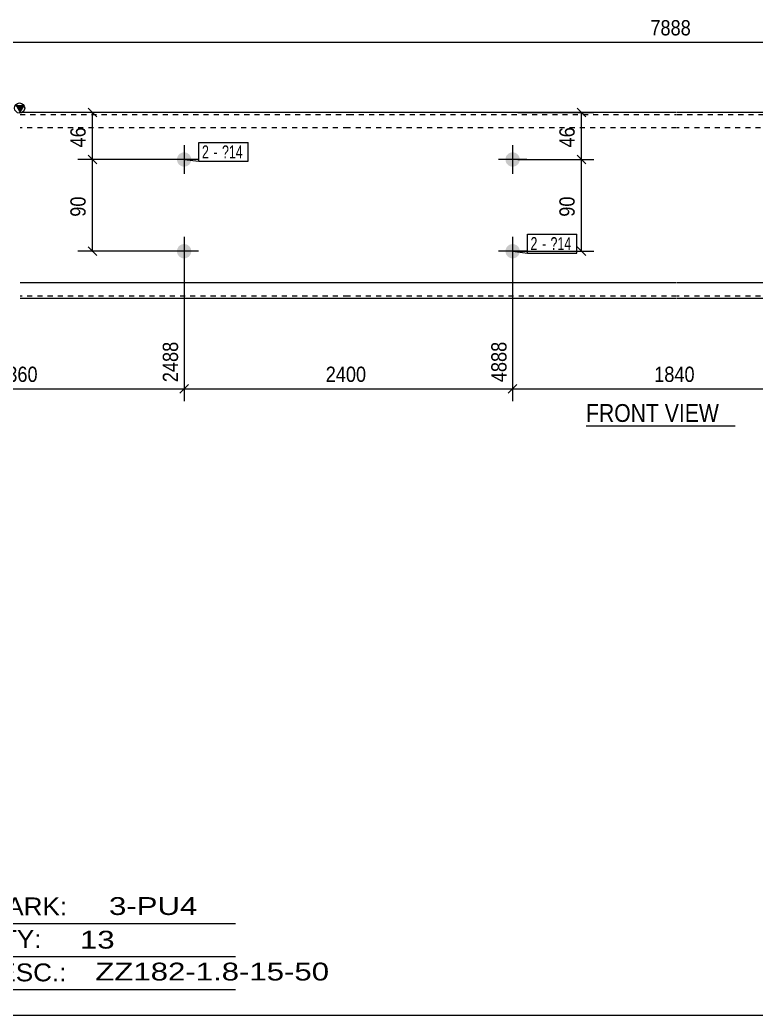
# Model space of a CAD drawing. Header units: millimetres. Extents: x 2 to 579, y 1 to 405.
# Drawn here: x 102.2 to 246.7, y 5 to 200.3 of the extents above; entities that cross this region are included whole.
import ezdxf

# ---------------------------------------------------------------- set-up
doc = ezdxf.new("R2010")
doc.units = ezdxf.units.MM
doc.linetypes.add('XKITLINE00', pattern=[0])
doc.linetypes.add('XKITLINE01', pattern=[4, 1, -1, 1, -1])
for name, color, linetype, lineweight in [('Bolt', 3, 'Continuous', 0), ('BoltMark', 7, 'Continuous', 0), ('Dimensions', 7, 'Continuous', 0), ('DrawingSheet', 5, 'Continuous', 0), ('OtherObjectType', 7, 'Continuous', 0), ('Part', 2, 'Continuous', 0)]:
    doc.layers.add(name, color=color, linetype=linetype, lineweight=lineweight)
doc.styles.add('ARIAL', font='ARIAL.TTF')
doc.styles.add('ARIAL_NARROW', font='ARIALN.TTF')

# ---------------------------------------------------------------- blocks, each defined once
blk = doc.blocks.new('*A1')
at = {"layer": 'Bolt'}
for points in [[(135.84, 172.88), (135.84, 172.84), (135.83, 172.81), (135.83, 172.77), (135.83, 172.74), (135.82, 172.7), (135.82, 172.67), (135.81, 172.64), (135.8, 172.6), (135.8, 172.57), (135.79, 172.54), (135.78, 172.5), (135.77, 172.47), (135.76, 172.44), (135.74, 172.41), (135.73, 172.37), (135.72, 172.34), (135.7, 172.31), (135.69, 172.28), (135.67, 172.25), (135.66, 172.22), (135.64, 172.19), (135.62, 172.16), (135.6, 172.13), (135.58, 172.1), (135.56, 172.08), (135.54, 172.05), (135.52, 172.02), (135.5, 172), (135.48, 171.97), (135.45, 171.94), (135.43, 171.92), (135.4, 171.9), (135.38, 171.87), (135.35, 171.85), (135.33, 171.83), (135.3, 171.81), (135.27, 171.79), (135.24, 171.77), (135.22, 171.75), (135.19, 171.73), (135.16, 171.71), (135.13, 171.69), (135.1, 171.68), (135.07, 171.66), (135.04, 171.64), (135.01, 171.63), (134.97, 171.62), (134.94, 171.6), (134.91, 171.59), (134.88, 171.58), (134.84, 171.57), (134.81, 171.56), (134.78, 171.55), (134.74, 171.54), (134.71, 171.54), (134.68, 171.53), (134.64, 171.53), (134.61, 171.52), (134.58, 171.52), (134.54, 171.51), (134.51, 171.51), (134.47, 171.51), (134.44, 171.51), (134.4, 171.51), (134.37, 171.51), (134.33, 171.51), (134.3, 171.52), (134.27, 171.52), (134.23, 171.53), (134.2, 171.53), (134.16, 171.54), (134.13, 171.54), (134.1, 171.55), (134.06, 171.56), (134.03, 171.57), (134, 171.58), (133.97, 171.59), (133.93, 171.6), (133.9, 171.62), (133.87, 171.63), (133.84, 171.64), (133.81, 171.66), (133.78, 171.68), (133.75, 171.69), (133.72, 171.71), (133.69, 171.73), (133.66, 171.75), (133.63, 171.77), (133.6, 171.79), (133.58, 171.81), (133.55, 171.83), (133.52, 171.85), (133.5, 171.87), (133.47, 171.9), (133.45, 171.92), (133.42, 171.94), (133.4, 171.97), (133.38, 172), (133.36, 172.02), (133.33, 172.05), (133.31, 172.08), (133.29, 172.1), (133.27, 172.13), (133.26, 172.16), (133.24, 172.19), (133.22, 172.22), (133.2, 172.25), (133.19, 172.28), (133.17, 172.31), (133.16, 172.34), (133.14, 172.37), (133.13, 172.41), (133.12, 172.44), (133.11, 172.47), (133.1, 172.5), (133.09, 172.54), (133.08, 172.57), (133.07, 172.6), (133.06, 172.64), (133.06, 172.67), (133.05, 172.7), (133.05, 172.74), (133.04, 172.77), (133.04, 172.81), (133.04, 172.84), (133.04, 172.88), (133.04, 172.91), (133.04, 172.94), (133.04, 172.98), (133.04, 173.01), (133.04, 173.05), (133.05, 173.08), (133.05, 173.12), (133.06, 173.15), (133.06, 173.18), (133.07, 173.22), (133.08, 173.25), (133.09, 173.28), (133.1, 173.32), (133.11, 173.35), (133.12, 173.38), (133.13, 173.41), (133.14, 173.45), (133.16, 173.48), (133.17, 173.51), (133.19, 173.54), (133.2, 173.57), (133.22, 173.6), (133.24, 173.63), (133.26, 173.66), (133.27, 173.69), (133.29, 173.72), (133.31, 173.74), (133.33, 173.77), (133.36, 173.8), (133.38, 173.82), (133.4, 173.85), (133.42, 173.88), (133.45, 173.9), (133.47, 173.92), (133.5, 173.95), (133.52, 173.97), (133.55, 173.99), (133.58, 174.01), (133.6, 174.03), (133.63, 174.05), (133.66, 174.07), (133.69, 174.09), (133.72, 174.11), (133.75, 174.13), (133.78, 174.14), (133.81, 174.16), (133.84, 174.18), (133.87, 174.19), (133.9, 174.2), (133.93, 174.22), (133.97, 174.23), (134, 174.24), (134.03, 174.25), (134.06, 174.26), (134.1, 174.27), (134.13, 174.28), (134.16, 174.28), (134.2, 174.29), (134.23, 174.29), (134.27, 174.3), (134.3, 174.3), (134.33, 174.31), (134.37, 174.31), (134.4, 174.31), (134.44, 174.31), (134.47, 174.31), (134.51, 174.31), (134.54, 174.31), (134.58, 174.3), (134.61, 174.3), (134.64, 174.29), (134.68, 174.29), (134.71, 174.28), (134.74, 174.28), (134.78, 174.27), (134.81, 174.26), (134.84, 174.25), (134.88, 174.24), (134.91, 174.23), (134.94, 174.22), (134.97, 174.2), (135.01, 174.19), (135.04, 174.18), (135.07, 174.16), (135.1, 174.14), (135.13, 174.13), (135.16, 174.11), (135.19, 174.09), (135.22, 174.07), (135.24, 174.05), (135.27, 174.03), (135.3, 174.01), (135.33, 173.99), (135.35, 173.97), (135.38, 173.95), (135.4, 173.92), (135.43, 173.9), (135.45, 173.88), (135.48, 173.85), (135.5, 173.82), (135.52, 173.8), (135.54, 173.77), (135.56, 173.74), (135.58, 173.72), (135.6, 173.69), (135.62, 173.66), (135.64, 173.63), (135.66, 173.6), (135.67, 173.57), (135.69, 173.54), (135.7, 173.51), (135.72, 173.48), (135.73, 173.45), (135.74, 173.41), (135.76, 173.38), (135.77, 173.35), (135.78, 173.32), (135.79, 173.28), (135.8, 173.25), (135.8, 173.22), (135.81, 173.18), (135.82, 173.15), (135.82, 173.12), (135.83, 173.08), (135.83, 173.05), (135.83, 173.01), (135.84, 172.98), (135.84, 172.94), (135.84, 172.91)], [(135.84, 154.88), (135.84, 154.84), (135.83, 154.81), (135.83, 154.77), (135.83, 154.74), (135.82, 154.7), (135.82, 154.67), (135.81, 154.64), (135.8, 154.6), (135.8, 154.57), (135.79, 154.54), (135.78, 154.5), (135.77, 154.47), (135.76, 154.44), (135.74, 154.41), (135.73, 154.37), (135.72, 154.34), (135.7, 154.31), (135.69, 154.28), (135.67, 154.25), (135.66, 154.22), (135.64, 154.19), (135.62, 154.16), (135.6, 154.13), (135.58, 154.1), (135.56, 154.08), (135.54, 154.05), (135.52, 154.02), (135.5, 154), (135.48, 153.97), (135.45, 153.94), (135.43, 153.92), (135.4, 153.9), (135.38, 153.87), (135.35, 153.85), (135.33, 153.83), (135.3, 153.81), (135.27, 153.79), (135.24, 153.77), (135.22, 153.75), (135.19, 153.73), (135.16, 153.71), (135.13, 153.69), (135.1, 153.68), (135.07, 153.66), (135.04, 153.64), (135.01, 153.63), (134.97, 153.62), (134.94, 153.6), (134.91, 153.59), (134.88, 153.58), (134.84, 153.57), (134.81, 153.56), (134.78, 153.55), (134.74, 153.54), (134.71, 153.54), (134.68, 153.53), (134.64, 153.53), (134.61, 153.52), (134.58, 153.52), (134.54, 153.51), (134.51, 153.51), (134.47, 153.51), (134.44, 153.51), (134.4, 153.51), (134.37, 153.51), (134.33, 153.51), (134.3, 153.52), (134.27, 153.52), (134.23, 153.53), (134.2, 153.53), (134.16, 153.54), (134.13, 153.54), (134.1, 153.55), (134.06, 153.56), (134.03, 153.57), (134, 153.58), (133.97, 153.59), (133.93, 153.6), (133.9, 153.62), (133.87, 153.63), (133.84, 153.64), (133.81, 153.66), (133.78, 153.68), (133.75, 153.69), (133.72, 153.71), (133.69, 153.73), (133.66, 153.75), (133.63, 153.77), (133.6, 153.79), (133.58, 153.81), (133.55, 153.83), (133.52, 153.85), (133.5, 153.87), (133.47, 153.9), (133.45, 153.92), (133.42, 153.94), (133.4, 153.97), (133.38, 154), (133.36, 154.02), (133.33, 154.05), (133.31, 154.08), (133.29, 154.1), (133.27, 154.13), (133.26, 154.16), (133.24, 154.19), (133.22, 154.22), (133.2, 154.25), (133.19, 154.28), (133.17, 154.31), (133.16, 154.34), (133.14, 154.37), (133.13, 154.41), (133.12, 154.44), (133.11, 154.47), (133.1, 154.5), (133.09, 154.54), (133.08, 154.57), (133.07, 154.6), (133.06, 154.64), (133.06, 154.67), (133.05, 154.7), (133.05, 154.74), (133.04, 154.77), (133.04, 154.81), (133.04, 154.84), (133.04, 154.88), (133.04, 154.91), (133.04, 154.94), (133.04, 154.98), (133.04, 155.01), (133.04, 155.05), (133.05, 155.08), (133.05, 155.12), (133.06, 155.15), (133.06, 155.18), (133.07, 155.22), (133.08, 155.25), (133.09, 155.28), (133.1, 155.32), (133.11, 155.35), (133.12, 155.38), (133.13, 155.41), (133.14, 155.45), (133.16, 155.48), (133.17, 155.51), (133.19, 155.54), (133.2, 155.57), (133.22, 155.6), (133.24, 155.63), (133.26, 155.66), (133.27, 155.69), (133.29, 155.72), (133.31, 155.74), (133.33, 155.77), (133.36, 155.8), (133.38, 155.82), (133.4, 155.85), (133.42, 155.88), (133.45, 155.9), (133.47, 155.92), (133.5, 155.95), (133.52, 155.97), (133.55, 155.99), (133.58, 156.01), (133.6, 156.03), (133.63, 156.05), (133.66, 156.07), (133.69, 156.09), (133.72, 156.11), (133.75, 156.13), (133.78, 156.14), (133.81, 156.16), (133.84, 156.18), (133.87, 156.19), (133.9, 156.2), (133.93, 156.22), (133.97, 156.23), (134, 156.24), (134.03, 156.25), (134.06, 156.26), (134.1, 156.27), (134.13, 156.28), (134.16, 156.28), (134.2, 156.29), (134.23, 156.29), (134.27, 156.3), (134.3, 156.3), (134.33, 156.31), (134.37, 156.31), (134.4, 156.31), (134.44, 156.31), (134.47, 156.31), (134.51, 156.31), (134.54, 156.31), (134.58, 156.3), (134.61, 156.3), (134.64, 156.29), (134.68, 156.29), (134.71, 156.28), (134.74, 156.28), (134.78, 156.27), (134.81, 156.26), (134.84, 156.25), (134.88, 156.24), (134.91, 156.23), (134.94, 156.22), (134.97, 156.2), (135.01, 156.19), (135.04, 156.18), (135.07, 156.16), (135.1, 156.14), (135.13, 156.13), (135.16, 156.11), (135.19, 156.09), (135.22, 156.07), (135.24, 156.05), (135.27, 156.03), (135.3, 156.01), (135.33, 155.99), (135.35, 155.97), (135.38, 155.95), (135.4, 155.92), (135.43, 155.9), (135.45, 155.88), (135.48, 155.85), (135.5, 155.82), (135.52, 155.8), (135.54, 155.77), (135.56, 155.74), (135.58, 155.72), (135.6, 155.69), (135.62, 155.66), (135.64, 155.63), (135.66, 155.6), (135.67, 155.57), (135.69, 155.54), (135.7, 155.51), (135.72, 155.48), (135.73, 155.45), (135.74, 155.41), (135.76, 155.38), (135.77, 155.35), (135.78, 155.32), (135.79, 155.28), (135.8, 155.25), (135.8, 155.22), (135.81, 155.18), (135.82, 155.15), (135.82, 155.12), (135.83, 155.08), (135.83, 155.05), (135.83, 155.01), (135.84, 154.98), (135.84, 154.94), (135.84, 154.91)]]:
    blk.add_hatch(color=3, dxfattribs=at).paths.add_polyline_path(points, flags=17)
at = {"layer": 'Bolt', "color": 3, "linetype": 'XKITLINE00', "lineweight": 0}
for p, q in [((134.44, 175.71), (134.44, 170.11)), ((137.24, 172.91), (131.64, 172.91)), ((134.44, 157.71), (134.44, 152.11)), ((137.24, 154.91), (131.64, 154.91))]:
    blk.add_line(p, q, dxfattribs=at)
blk = doc.blocks.new('*A2')
at = {"layer": 'Bolt'}
for points in [[(200.33, 172.88), (200.32, 172.84), (200.32, 172.81), (200.32, 172.77), (200.32, 172.74), (200.31, 172.7), (200.31, 172.67), (200.3, 172.64), (200.29, 172.6), (200.28, 172.57), (200.28, 172.54), (200.27, 172.5), (200.26, 172.47), (200.24, 172.44), (200.23, 172.41), (200.22, 172.37), (200.21, 172.34), (200.19, 172.31), (200.18, 172.28), (200.16, 172.25), (200.14, 172.22), (200.13, 172.19), (200.11, 172.16), (200.09, 172.13), (200.07, 172.1), (200.05, 172.08), (200.03, 172.05), (200.01, 172.02), (199.99, 172), (199.96, 171.97), (199.94, 171.94), (199.92, 171.92), (199.89, 171.9), (199.87, 171.87), (199.84, 171.85), (199.81, 171.83), (199.79, 171.81), (199.76, 171.79), (199.73, 171.77), (199.7, 171.75), (199.67, 171.73), (199.65, 171.71), (199.62, 171.69), (199.59, 171.68), (199.56, 171.66), (199.52, 171.64), (199.49, 171.63), (199.46, 171.62), (199.43, 171.6), (199.4, 171.59), (199.36, 171.58), (199.33, 171.57), (199.3, 171.56), (199.27, 171.55), (199.23, 171.54), (199.2, 171.54), (199.17, 171.53), (199.13, 171.53), (199.1, 171.52), (199.06, 171.52), (199.03, 171.51), (198.99, 171.51), (198.96, 171.51), (198.93, 171.51), (198.89, 171.51), (198.86, 171.51), (198.82, 171.51), (198.79, 171.52), (198.75, 171.52), (198.72, 171.53), (198.69, 171.53), (198.65, 171.54), (198.62, 171.54), (198.59, 171.55), (198.55, 171.56), (198.52, 171.57), (198.49, 171.58), (198.45, 171.59), (198.42, 171.6), (198.39, 171.62), (198.36, 171.63), (198.33, 171.64), (198.3, 171.66), (198.27, 171.68), (198.24, 171.69), (198.21, 171.71), (198.18, 171.73), (198.15, 171.75), (198.12, 171.77), (198.09, 171.79), (198.06, 171.81), (198.04, 171.83), (198.01, 171.85), (197.99, 171.87), (197.96, 171.9), (197.94, 171.92), (197.91, 171.94), (197.89, 171.97), (197.87, 172), (197.84, 172.02), (197.82, 172.05), (197.8, 172.08), (197.78, 172.1), (197.76, 172.13), (197.74, 172.16), (197.72, 172.19), (197.71, 172.22), (197.69, 172.25), (197.68, 172.28), (197.66, 172.31), (197.65, 172.34), (197.63, 172.37), (197.62, 172.41), (197.61, 172.44), (197.6, 172.47), (197.59, 172.5), (197.58, 172.54), (197.57, 172.57), (197.56, 172.6), (197.55, 172.64), (197.55, 172.67), (197.54, 172.7), (197.54, 172.74), (197.53, 172.77), (197.53, 172.81), (197.53, 172.84), (197.53, 172.88), (197.53, 172.91), (197.53, 172.94), (197.53, 172.98), (197.53, 173.01), (197.53, 173.05), (197.54, 173.08), (197.54, 173.12), (197.55, 173.15), (197.55, 173.18), (197.56, 173.22), (197.57, 173.25), (197.58, 173.28), (197.59, 173.32), (197.6, 173.35), (197.61, 173.38), (197.62, 173.41), (197.63, 173.45), (197.65, 173.48), (197.66, 173.51), (197.68, 173.54), (197.69, 173.57), (197.71, 173.6), (197.72, 173.63), (197.74, 173.66), (197.76, 173.69), (197.78, 173.72), (197.8, 173.74), (197.82, 173.77), (197.84, 173.8), (197.87, 173.82), (197.89, 173.85), (197.91, 173.88), (197.94, 173.9), (197.96, 173.92), (197.99, 173.95), (198.01, 173.97), (198.04, 173.99), (198.06, 174.01), (198.09, 174.03), (198.12, 174.05), (198.15, 174.07), (198.18, 174.09), (198.21, 174.11), (198.24, 174.13), (198.27, 174.14), (198.3, 174.16), (198.33, 174.18), (198.36, 174.19), (198.39, 174.2), (198.42, 174.22), (198.45, 174.23), (198.49, 174.24), (198.52, 174.25), (198.55, 174.26), (198.59, 174.27), (198.62, 174.28), (198.65, 174.28), (198.69, 174.29), (198.72, 174.29), (198.75, 174.3), (198.79, 174.3), (198.82, 174.31), (198.86, 174.31), (198.89, 174.31), (198.93, 174.31), (198.96, 174.31), (198.99, 174.31), (199.03, 174.31), (199.06, 174.3), (199.1, 174.3), (199.13, 174.29), (199.17, 174.29), (199.2, 174.28), (199.23, 174.28), (199.27, 174.27), (199.3, 174.26), (199.33, 174.25), (199.36, 174.24), (199.4, 174.23), (199.43, 174.22), (199.46, 174.2), (199.49, 174.19), (199.52, 174.18), (199.56, 174.16), (199.59, 174.14), (199.62, 174.13), (199.65, 174.11), (199.67, 174.09), (199.7, 174.07), (199.73, 174.05), (199.76, 174.03), (199.79, 174.01), (199.81, 173.99), (199.84, 173.97), (199.87, 173.95), (199.89, 173.92), (199.92, 173.9), (199.94, 173.88), (199.96, 173.85), (199.99, 173.82), (200.01, 173.8), (200.03, 173.77), (200.05, 173.74), (200.07, 173.72), (200.09, 173.69), (200.11, 173.66), (200.13, 173.63), (200.14, 173.6), (200.16, 173.57), (200.18, 173.54), (200.19, 173.51), (200.21, 173.48), (200.22, 173.45), (200.23, 173.41), (200.24, 173.38), (200.26, 173.35), (200.27, 173.32), (200.28, 173.28), (200.28, 173.25), (200.29, 173.22), (200.3, 173.18), (200.31, 173.15), (200.31, 173.12), (200.32, 173.08), (200.32, 173.05), (200.32, 173.01), (200.32, 172.98), (200.33, 172.94), (200.33, 172.91)], [(200.33, 154.88), (200.32, 154.84), (200.32, 154.81), (200.32, 154.77), (200.32, 154.74), (200.31, 154.7), (200.31, 154.67), (200.3, 154.64), (200.29, 154.6), (200.28, 154.57), (200.28, 154.54), (200.27, 154.5), (200.26, 154.47), (200.24, 154.44), (200.23, 154.41), (200.22, 154.37), (200.21, 154.34), (200.19, 154.31), (200.18, 154.28), (200.16, 154.25), (200.14, 154.22), (200.13, 154.19), (200.11, 154.16), (200.09, 154.13), (200.07, 154.1), (200.05, 154.08), (200.03, 154.05), (200.01, 154.02), (199.99, 154), (199.96, 153.97), (199.94, 153.94), (199.92, 153.92), (199.89, 153.9), (199.87, 153.87), (199.84, 153.85), (199.81, 153.83), (199.79, 153.81), (199.76, 153.79), (199.73, 153.77), (199.7, 153.75), (199.67, 153.73), (199.65, 153.71), (199.62, 153.69), (199.59, 153.68), (199.56, 153.66), (199.52, 153.64), (199.49, 153.63), (199.46, 153.62), (199.43, 153.6), (199.4, 153.59), (199.36, 153.58), (199.33, 153.57), (199.3, 153.56), (199.27, 153.55), (199.23, 153.54), (199.2, 153.54), (199.17, 153.53), (199.13, 153.53), (199.1, 153.52), (199.06, 153.52), (199.03, 153.51), (198.99, 153.51), (198.96, 153.51), (198.93, 153.51), (198.89, 153.51), (198.86, 153.51), (198.82, 153.51), (198.79, 153.52), (198.75, 153.52), (198.72, 153.53), (198.69, 153.53), (198.65, 153.54), (198.62, 153.54), (198.59, 153.55), (198.55, 153.56), (198.52, 153.57), (198.49, 153.58), (198.45, 153.59), (198.42, 153.6), (198.39, 153.62), (198.36, 153.63), (198.33, 153.64), (198.3, 153.66), (198.27, 153.68), (198.24, 153.69), (198.21, 153.71), (198.18, 153.73), (198.15, 153.75), (198.12, 153.77), (198.09, 153.79), (198.06, 153.81), (198.04, 153.83), (198.01, 153.85), (197.99, 153.87), (197.96, 153.9), (197.94, 153.92), (197.91, 153.94), (197.89, 153.97), (197.87, 154), (197.84, 154.02), (197.82, 154.05), (197.8, 154.08), (197.78, 154.1), (197.76, 154.13), (197.74, 154.16), (197.72, 154.19), (197.71, 154.22), (197.69, 154.25), (197.68, 154.28), (197.66, 154.31), (197.65, 154.34), (197.63, 154.37), (197.62, 154.41), (197.61, 154.44), (197.6, 154.47), (197.59, 154.5), (197.58, 154.54), (197.57, 154.57), (197.56, 154.6), (197.55, 154.64), (197.55, 154.67), (197.54, 154.7), (197.54, 154.74), (197.53, 154.77), (197.53, 154.81), (197.53, 154.84), (197.53, 154.88), (197.53, 154.91), (197.53, 154.94), (197.53, 154.98), (197.53, 155.01), (197.53, 155.05), (197.54, 155.08), (197.54, 155.12), (197.55, 155.15), (197.55, 155.18), (197.56, 155.22), (197.57, 155.25), (197.58, 155.28), (197.59, 155.32), (197.6, 155.35), (197.61, 155.38), (197.62, 155.41), (197.63, 155.45), (197.65, 155.48), (197.66, 155.51), (197.68, 155.54), (197.69, 155.57), (197.71, 155.6), (197.72, 155.63), (197.74, 155.66), (197.76, 155.69), (197.78, 155.72), (197.8, 155.74), (197.82, 155.77), (197.84, 155.8), (197.87, 155.82), (197.89, 155.85), (197.91, 155.88), (197.94, 155.9), (197.96, 155.92), (197.99, 155.95), (198.01, 155.97), (198.04, 155.99), (198.06, 156.01), (198.09, 156.03), (198.12, 156.05), (198.15, 156.07), (198.18, 156.09), (198.21, 156.11), (198.24, 156.13), (198.27, 156.14), (198.3, 156.16), (198.33, 156.18), (198.36, 156.19), (198.39, 156.2), (198.42, 156.22), (198.45, 156.23), (198.49, 156.24), (198.52, 156.25), (198.55, 156.26), (198.59, 156.27), (198.62, 156.28), (198.65, 156.28), (198.69, 156.29), (198.72, 156.29), (198.75, 156.3), (198.79, 156.3), (198.82, 156.31), (198.86, 156.31), (198.89, 156.31), (198.93, 156.31), (198.96, 156.31), (198.99, 156.31), (199.03, 156.31), (199.06, 156.3), (199.1, 156.3), (199.13, 156.29), (199.17, 156.29), (199.2, 156.28), (199.23, 156.28), (199.27, 156.27), (199.3, 156.26), (199.33, 156.25), (199.36, 156.24), (199.4, 156.23), (199.43, 156.22), (199.46, 156.2), (199.49, 156.19), (199.52, 156.18), (199.56, 156.16), (199.59, 156.14), (199.62, 156.13), (199.65, 156.11), (199.67, 156.09), (199.7, 156.07), (199.73, 156.05), (199.76, 156.03), (199.79, 156.01), (199.81, 155.99), (199.84, 155.97), (199.87, 155.95), (199.89, 155.92), (199.92, 155.9), (199.94, 155.88), (199.96, 155.85), (199.99, 155.82), (200.01, 155.8), (200.03, 155.77), (200.05, 155.74), (200.07, 155.72), (200.09, 155.69), (200.11, 155.66), (200.13, 155.63), (200.14, 155.6), (200.16, 155.57), (200.18, 155.54), (200.19, 155.51), (200.21, 155.48), (200.22, 155.45), (200.23, 155.41), (200.24, 155.38), (200.26, 155.35), (200.27, 155.32), (200.28, 155.28), (200.28, 155.25), (200.29, 155.22), (200.3, 155.18), (200.31, 155.15), (200.31, 155.12), (200.32, 155.08), (200.32, 155.05), (200.32, 155.01), (200.32, 154.98), (200.33, 154.94), (200.33, 154.91)]]:
    blk.add_hatch(color=3, dxfattribs=at).paths.add_polyline_path(points, flags=17)
at = {"layer": 'Bolt', "color": 3, "linetype": 'XKITLINE00', "lineweight": 0}
for p, q in [((198.93, 175.71), (198.93, 170.11)), ((201.73, 172.91), (196.13, 172.91)), ((198.93, 157.71), (198.93, 152.11)), ((201.73, 154.91), (196.13, 154.91))]:
    blk.add_line(p, q, dxfattribs=at)
blk = doc.blocks.new('*A6')
at = {"layer": 'Part'}
blk.add_hatch(color=2, dxfattribs=at).paths.add_polyline_path([(101.34, 183.51), (102.94, 183.51), (102.14, 182.11)], flags=17)
at = {"layer": 'Part', "color": 2, "linetype": 'XKITLINE00', "lineweight": 0}
for p, q in [((101.34, 183.51), (102.94, 183.51)), ((102.94, 183.51), (102.14, 182.11)), ((166.63, 182.11), (102.24, 182.11)), ((231.12, 182.11), (166.73, 182.11)), ((295.61, 182.11), (231.22, 182.11)), ((166.63, 148.71), (102.24, 148.71)), ((231.12, 148.71), (166.73, 148.71)), ((295.61, 148.71), (231.22, 148.71)), ((102.24, 145.71), (166.63, 145.71)), ((166.73, 145.71), (231.12, 145.71)), ((231.22, 145.71), (295.61, 145.71))]:
    blk.add_line(p, q, dxfattribs=at)
at = {"layer": 'Part', "color": 7, "linetype": 'XKITLINE01', "lineweight": 0}
for p, q in [((102.24, 181.75), (166.63, 181.75)), ((166.73, 181.75), (231.12, 181.75)), ((231.22, 181.75), (295.61, 181.75)), ((166.63, 179.11), (102.24, 179.11)), ((231.12, 179.11), (166.73, 179.11)), ((295.61, 179.11), (231.22, 179.11)), ((166.63, 146.07), (102.24, 146.07)), ((231.12, 146.07), (166.73, 146.07)), ((295.61, 146.07), (231.22, 146.07))]:
    blk.add_line(p, q, dxfattribs=at)
at = {"layer": 'Part', "color": 2, "linetype": 'XKITLINE00', "lineweight": 0}
blk.add_circle((102.14, 183.01), 1, dxfattribs=at)
blk = doc.blocks.new('*A13')
at = {"layer": 'DrawingSheet', "color": 5, "linetype": 'XKITLINE00', "lineweight": 0}
blk.add_line((5, 5), (579, 5), dxfattribs=at)
blk = doc.blocks.new('*A17')
at = {"layer": 'OtherObjectType', "color": 6, "linetype": 'XKITLINE00', "lineweight": 0}
for p, q in [((94.5, 23), (144.5, 23)), ((94.5, 16.5), (144.5, 16.5)), ((94.5, 10), (144.5, 10))]:
    blk.add_line(p, q, dxfattribs=at)
at = {"layer": 'OtherObjectType', "color": 6, "style": 'ARIAL_NARROW'}
for s, width, p in [('MARK:', 1.275, (95.27, 24.58)), ('3-PU4', 1.525501, (119.69, 24.65)), ('QTY:', 1.275, (94.5, 18.19)), ('13', 1.525501, (113.99, 18.05)), ('DESC.:', 1.275, (94.29, 11.63)), ('ZZ182-1.8-15-50', 1.525501, (117, 11.79))]:
    blk.add_text(s, height=3.5, dxfattribs=dict(at, width=width)).set_placement(p)
blk = doc.blocks.new('*A25')
at = {"layer": 'Dimensions', "color": 7, "linetype": 'XKITLINE00', "lineweight": 0}
for p, q in [((133.44, 172.91), (113.6, 172.91)), ((115.6, 173.76), (117.3, 172.06)), ((116.45, 154.91), (116.45, 172.91)), ((133.44, 154.91), (113.6, 154.91)), ((115.6, 155.76), (117.3, 154.06))]:
    blk.add_line(p, q, dxfattribs=at)
at = {"layer": 'Dimensions', "color": 3}
for p in [(116.45, 172.91), (116.45, 154.91)]:
    blk.add_point(p, dxfattribs=at)
at = {"layer": 'Dimensions', "color": 3, "style": 'ARIAL', "width": 0.85}
blk.add_text('90', height=3, rotation=90.0002, dxfattribs=at).set_placement((115.1, 161.68))
blk = doc.blocks.new('*A26')
at = {"layer": 'Dimensions', "color": 7, "linetype": 'XKITLINE00', "lineweight": 0}
for p, q in [((133.44, 182.11), (113.6, 182.11)), ((115.6, 182.96), (117.3, 181.26)), ((116.45, 172.91), (116.45, 182.11)), ((133.44, 172.91), (113.6, 172.91)), ((115.6, 173.76), (117.3, 172.06))]:
    blk.add_line(p, q, dxfattribs=at)
at = {"layer": 'Dimensions', "color": 3}
for p in [(116.45, 182.11), (116.45, 172.91)]:
    blk.add_point(p, dxfattribs=at)
at = {"layer": 'Dimensions', "color": 3, "style": 'ARIAL', "width": 0.85}
blk.add_text('46', height=3, rotation=90.0002, dxfattribs=at).set_placement((115.1, 175.28))
blk = doc.blocks.new('*A27')
at = {"layer": 'Dimensions', "color": 7, "linetype": 'XKITLINE00', "lineweight": 0}
for p, q in [((199.93, 172.91), (214.85, 172.91)), ((211.6, 173.76), (213.3, 172.06)), ((212.45, 154.91), (212.45, 172.91)), ((199.93, 154.91), (214.85, 154.91)), ((211.6, 155.76), (213.3, 154.06))]:
    blk.add_line(p, q, dxfattribs=at)
at = {"layer": 'Dimensions', "color": 3}
for p in [(212.45, 172.91), (212.45, 154.91)]:
    blk.add_point(p, dxfattribs=at)
at = {"layer": 'Dimensions', "color": 3, "style": 'ARIAL', "width": 0.85}
blk.add_text('90', height=3, rotation=90.0002, dxfattribs=at).set_placement((211.1, 161.68))
blk = doc.blocks.new('*A28')
at = {"layer": 'Dimensions', "color": 7, "linetype": 'XKITLINE00', "lineweight": 0}
for p, q in [((199.93, 182.11), (214.85, 182.11)), ((211.6, 182.96), (213.3, 181.26)), ((212.45, 172.91), (212.45, 182.11)), ((199.93, 172.91), (214.85, 172.91)), ((211.6, 173.76), (213.3, 172.06))]:
    blk.add_line(p, q, dxfattribs=at)
at = {"layer": 'Dimensions', "color": 3}
for p in [(212.45, 182.11), (212.45, 172.91)]:
    blk.add_point(p, dxfattribs=at)
at = {"layer": 'Dimensions', "color": 3, "style": 'ARIAL', "width": 0.85}
blk.add_text('46', height=3, rotation=90.0002, dxfattribs=at).set_placement((211.1, 175.28))
blk = doc.blocks.new('*A29')
at = {"layer": 'Dimensions', "color": 7, "linetype": 'XKITLINE00', "lineweight": 0}
blk.add_line((44.45, 195.91), (416.39, 195.91), dxfattribs=at)
at = {"layer": 'Dimensions', "color": 3, "style": 'ARIAL', "width": 0.85}
blk.add_text('7888', height=3, dxfattribs=at).set_placement((225.97, 197.26))
blk = doc.blocks.new('*A32')
at = {"layer": 'Dimensions', "color": 7, "linetype": 'XKITLINE00', "lineweight": 0}
for p, q in [((69.95, 153.91), (69.95, 125.51)), ((134.44, 153.91), (134.44, 125.51)), ((70.8, 128.76), (69.1, 127.06)), ((69.95, 127.91), (134.44, 127.91)), ((135.29, 128.76), (133.59, 127.06))]:
    blk.add_line(p, q, dxfattribs=at)
at = {"layer": 'Dimensions', "color": 3}
for p in [(69.95, 127.91), (134.44, 127.91)]:
    blk.add_point(p, dxfattribs=at)
at = {"layer": 'Dimensions', "color": 3, "style": 'ARIAL', "width": 0.85}
blk.add_text('2488', height=3, rotation=90.0002, dxfattribs=at).set_placement((133.24, 129.21))
blk.add_text('2360', height=3, dxfattribs=at).set_placement((97.74, 129.26))
blk = doc.blocks.new('*A33')
at = {"layer": 'Dimensions', "color": 7, "linetype": 'XKITLINE00', "lineweight": 0}
for p, q in [((134.44, 153.91), (134.44, 125.51)), ((198.93, 153.91), (198.93, 125.51)), ((135.29, 128.76), (133.59, 127.06)), ((134.44, 127.91), (198.93, 127.91)), ((199.77, 128.76), (198.08, 127.06))]:
    blk.add_line(p, q, dxfattribs=at)
at = {"layer": 'Dimensions', "color": 3}
for p in [(134.44, 127.91), (198.93, 127.91)]:
    blk.add_point(p, dxfattribs=at)
at = {"layer": 'Dimensions', "color": 3, "style": 'ARIAL', "width": 0.85}
blk.add_text('4888', height=3, rotation=90.0002, dxfattribs=at).set_placement((197.73, 129.21))
blk.add_text('2400', height=3, dxfattribs=at).set_placement((162.23, 129.26))
blk = doc.blocks.new('*A34')
at = {"layer": 'Dimensions', "color": 7, "linetype": 'XKITLINE00', "lineweight": 0}
for p, q in [((198.93, 153.91), (198.93, 125.51)), ((263.41, 153.91), (263.41, 125.51)), ((199.77, 128.76), (198.08, 127.06)), ((198.93, 127.91), (263.41, 127.91)), ((264.26, 128.76), (262.57, 127.06))]:
    blk.add_line(p, q, dxfattribs=at)
at = {"layer": 'Dimensions', "color": 3}
for p in [(198.93, 127.91), (263.41, 127.91)]:
    blk.add_point(p, dxfattribs=at)
at = {"layer": 'Dimensions', "color": 3, "style": 'ARIAL', "width": 0.85}
blk.add_text('6728', height=3, rotation=90.0002, dxfattribs=at).set_placement((262.21, 129.21))
blk.add_text('1840', height=3, dxfattribs=at).set_placement((226.72, 129.26))
blk = doc.blocks.new('*A41')
at = {"layer": 'BoltMark', "color": 7, "linetype": 'XKITLINE00', "lineweight": 0}
for p, q in [((201.83, 158.26), (211.52, 158.26)), ((201.83, 154.56), (201.83, 158.26)), ((211.52, 154.56), (211.52, 158.26)), ((198.93, 154.91), (201.83, 154.56)), ((201.83, 154.56), (211.52, 154.56))]:
    blk.add_line(p, q, dxfattribs=at)
at = {"layer": 'BoltMark', "color": 3, "style": 'ARIAL_NARROW', "width": 0.85}
for s, p in [('2', (202.43, 155.16)), ('-', (204.7, 155.16)), ('?14', (206.36, 155.16))]:
    blk.add_text(s, height=2.5, dxfattribs=at).set_placement(p)
blk = doc.blocks.new('*A42')
at = {"layer": 'BoltMark', "color": 7, "linetype": 'XKITLINE00', "lineweight": 0}
for p, q in [((137.34, 176.26), (147.03, 176.26)), ((137.34, 172.56), (137.34, 176.26)), ((147.03, 172.56), (147.03, 176.26)), ((134.44, 172.91), (137.34, 172.56)), ((137.34, 172.56), (147.03, 172.56))]:
    blk.add_line(p, q, dxfattribs=at)
at = {"layer": 'BoltMark', "color": 3, "style": 'ARIAL_NARROW', "width": 0.85}
for s, p in [('2', (137.94, 173.16)), ('-', (140.21, 173.16)), ('?14', (141.87, 173.16))]:
    blk.add_text(s, height=2.5, dxfattribs=at).set_placement(p)
blk = doc.blocks.new('*A44')
at = {"layer": 'OtherObjectType', "color": 7, "linetype": 'XKITLINE00', "lineweight": 0}
blk.add_line((213.33, 120.66), (242.62, 120.66), dxfattribs=at)
at = {"layer": 'OtherObjectType', "color": 7, "style": 'ARIAL', "width": 0.85}
blk.add_text('FRONT VIEW', height=3.5, dxfattribs=at).set_placement((213.33, 121.41))

msp = doc.modelspace()

# ---------------------------------------------------------------- block references
at = {"lineweight": 0}
for name in ['*A13', '*A29', '*A26', '*A28', '*A42', '*A1', '*A2', '*A25', '*A27', '*A41', '*A32', '*A33', '*A34', '*A44', '*A17']:
    msp.add_blockref(name, (0, 0), dxfattribs=at)
at = {"layer": 'Part', "lineweight": 0}
msp.add_blockref('*A6', (0, 0), dxfattribs=at)

doc.saveas('drawing.dxf')
